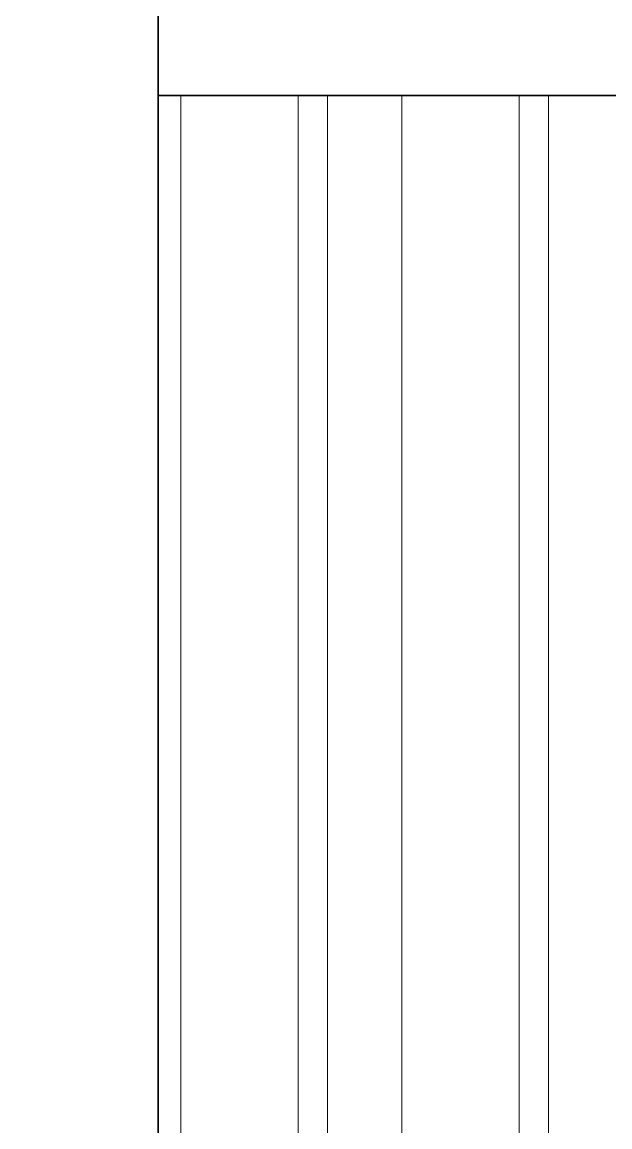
# Model space of a CAD drawing. Header units: millimetres. Extents: x 652554 to 1678317, y -308114 to 170803.
# Drawn here: x 746926 to 747026, y -92581.3 to -92393.5 of the extents above; entities that cross this region are included whole.
import ezdxf

# ---------------------------------------------------------------- set-up
doc = ezdxf.new("R2010")
doc.units = ezdxf.units.MM
for name, color, linetype, lineweight in [('A-GENM', 7, 'Continuous', 9), ('A-GLAZ-CURT', 7, 'Continuous', 9), ('A-GLAZ-CWMG', 7, 'Continuous', 35), ('E-LITE-EQPM', 7, 'Continuous', 35)]:
    doc.layers.add(name, color=color, linetype=linetype, lineweight=lineweight)

# ---------------------------------------------------------------- blocks, each defined once
blk = doc.blocks.new('DPA_CP_Entrance Louver Grill Vertical Z - Louver Grill Vertical Z-18398311-2241-01 ENTRANCE 2 ENLARGED ELEVATION 1')
at = {"layer": 'A-GLAZ-CURT', "color": 7}
for p, q in [((-632567.38, 108525), (-632533.83, 108525)), ((-632567.38, 108525), (-631997.49, 108525)), ((-632533.83, 108525), (-632521.38, 108525)), ((-632521.38, 108525), (-632533.83, 108525)), ((-632533.83, 108525), (-632521.38, 108525))]:
    blk.add_line(p, q, dxfattribs=at)
blk = doc.blocks.new('DPA_CP_Entrance Louver Grill Vertical Z - Louver Grill Vertical Z-18398376-2241-01 ENTRANCE 2 ENLARGED ELEVATION 1')
at = {"layer": 'A-GLAZ-CURT', "color": 7}
for p, q in [((-632540.58, 108525), (-632567.38, 108525)), ((-632567.38, 108525), (-632540.58, 108525))]:
    blk.add_line(p, q, dxfattribs=at)
blk = doc.blocks.new('DPA_CP_Entrance Louver Grill Vertical Z - Louver Grill Vertical Z-V8-2241-01 ENTRANCE 2 ENLARGED ELEVATION 1')
at = {"layer": 'A-GLAZ-CURT', "color": 7}
for p, q in [((-632540.58, 108525), (-632567.38, 108525)), ((-632567.38, 108525), (-632540.58, 108525))]:
    blk.add_line(p, q, dxfattribs=at)
blk = doc.blocks.new('DPA_CP_Entrance Louver Grill Vertical Z - Louver Grill Vertical Z-V9-2241-01 ENTRANCE 2 ENLARGED ELEVATION 1')
at = {"layer": 'A-GLAZ-CURT', "color": 7}
for p, q in [((-632540.53, 108525), (-632567.38, 108525)), ((-632567.38, 108525), (-632540.58, 108525)), ((-632540.53, 108525), (-632521.38, 108525)), ((-632521.38, 108525), (-632540.53, 108525))]:
    blk.add_line(p, q, dxfattribs=at)
blk = doc.blocks.new('DPA_CP_Entrance Louver Grill Vertical Z - Louver Grill Vertical Z-V15-2241-01 ENTRANCE 2 ENLARGED ELEVATION 1')
at = {"layer": 'A-GLAZ-CURT', "color": 7}
for p, q in [((-632540.53, 108525), (-632567.38, 108525)), ((-632567.38, 108525), (-632540.53, 108525)), ((-632540.53, 108525), (-632521.38, 108525)), ((-632521.38, 108525), (-632540.53, 108525)), ((-632540.53, 108525), (-632521.38, 108525)), ((-632521.38, 108525), (-632540.53, 108525))]:
    blk.add_line(p, q, dxfattribs=at)
blk = doc.blocks.new('GM_Louver Grill Vertical Z - Z Profile-12047552-2241-01 ENTRANCE 2 ENLARGED ELEVATION 1')
at = {"layer": 'A-GENM', "color": 7}
for p, q in [((-632187.62, 105750), (-632187.62, 108525)), ((-632165.89, 108525), (-632167.62, 108525)), ((-632167.62, 108525), (-632162.62, 108525)), ((-632167.62, 105750), (-632167.62, 108525)), ((-632162.71, 108525), (-632165.89, 108525)), ((-632122.62, 108525), (-632162.71, 108525)), ((-632162.62, 108525), (-632122.54, 108525)), ((-632162.62, 105750), (-632162.62, 108525)), ((-632107.67, 108525), (-632122.62, 108525)), ((-632122.54, 108525), (-632109.4, 108525))]:
    blk.add_line(p, q, dxfattribs=at)
blk = doc.blocks.new('GM_Louver Grill Vertical Z - Z Profile-V24-2241-01 ENTRANCE 2 ENLARGED ELEVATION 1')
at = {"layer": 'A-GENM', "color": 7}
for p, q in [((-632536.14, 108525), (-632567.38, 108525)), ((-632567.38, 108525), (-632536.05, 108525)), ((-632521.19, 108525), (-632536.14, 108525)), ((-632536.05, 108525), (-632522.92, 108525)), ((-632522.92, 108525), (-632521.19, 108525))]:
    blk.add_line(p, q, dxfattribs=at)
blk = doc.blocks.new('GM_Louver Grill Vertical Z - Z Profile-V25-2241-01 ENTRANCE 2 ENLARGED ELEVATION 1')
at = {"layer": 'A-GENM', "color": 7}
for p, q in [((-632558.78, 108525), (-632567.38, 108525)), ((-632567.38, 108525), (-632560.51, 108525)), ((-632560.51, 108525), (-632558.78, 108525))]:
    blk.add_line(p, q, dxfattribs=at)
blk = doc.blocks.new('Rectangular Mullion - 50x200-15305100-2241-01 ENTRANCE 2 ENLARGED ELEVATION 1')
at = {"layer": 'A-GLAZ-CWMG', "color": 7}
for p, q in [((-632690.53, 108575), (-632668.98, 108575)), ((-632690.53, 108525), (-632690.53, 108575)), ((-632567.38, 108575), (-632540.58, 108575)), ((-632668.98, 108525), (-632690.53, 108525)), ((-632540.58, 108525), (-632567.38, 108525))]:
    blk.add_line(p, q, dxfattribs=at)
blk = doc.blocks.new('Rectangular Mullion - 50x200-15305094-2241-01 ENTRANCE 2 ENLARGED ELEVATION 1')
at = {"layer": 'A-GLAZ-CWMG', "color": 7}
blk.add_line((-632567.38, 108525), (-632062.44, 108525), dxfattribs=at)
blk = doc.blocks.new('ACM_L14 - LED Street Light Luminaire with Wide Light - PRA4-CB-8-V153-2241-01 ENTRANCE 2 ENLARGED ELEVATION 1')
at = {"layer": 'E-LITE-EQPM', "color": 7}
blk.add_line((-632567.38, 101320), (-632567.38, 113220), dxfattribs=at)

msp = doc.modelspace()

# ---------------------------------------------------------------- block references
at = {"layer": 'A-GENM', "color": 7}
for name, p in [('GM_Louver Grill Vertical Z - Z Profile-V24-2241-01 ENTRANCE 2 ENLARGED ELEVATION 1', (1379516.5465, -200931.019)), ('GM_Louver Grill Vertical Z - Z Profile-V25-2241-01 ENTRANCE 2 ENLARGED ELEVATION 1', (1379516.5465, -200931.019)), ('GM_Louver Grill Vertical Z - Z Profile-12047552-2241-01 ENTRANCE 2 ENLARGED ELEVATION 1', (1379140.624, -200931.019)), ('GM_Louver Grill Vertical Z - Z Profile-12047552-2241-01 ENTRANCE 2 ENLARGED ELEVATION 1', (1379178.2163, -200931.019))]:
    msp.add_blockref(name, p, dxfattribs=at)
at = {"layer": 'A-GLAZ-CURT', "color": 7}
for name in ['DPA_CP_Entrance Louver Grill Vertical Z - Louver Grill Vertical Z-18398376-2241-01 ENTRANCE 2 ENLARGED ELEVATION 1', 'DPA_CP_Entrance Louver Grill Vertical Z - Louver Grill Vertical Z-18398376-2241-01 ENTRANCE 2 ENLARGED ELEVATION 1', 'DPA_CP_Entrance Louver Grill Vertical Z - Louver Grill Vertical Z-18398376-2241-01 ENTRANCE 2 ENLARGED ELEVATION 1', 'DPA_CP_Entrance Louver Grill Vertical Z - Louver Grill Vertical Z-18398376-2241-01 ENTRANCE 2 ENLARGED ELEVATION 1', 'DPA_CP_Entrance Louver Grill Vertical Z - Louver Grill Vertical Z-18398376-2241-01 ENTRANCE 2 ENLARGED ELEVATION 1', 'DPA_CP_Entrance Louver Grill Vertical Z - Louver Grill Vertical Z-18398376-2241-01 ENTRANCE 2 ENLARGED ELEVATION 1', 'DPA_CP_Entrance Louver Grill Vertical Z - Louver Grill Vertical Z-18398376-2241-01 ENTRANCE 2 ENLARGED ELEVATION 1', 'DPA_CP_Entrance Louver Grill Vertical Z - Louver Grill Vertical Z-18398376-2241-01 ENTRANCE 2 ENLARGED ELEVATION 1', 'DPA_CP_Entrance Louver Grill Vertical Z - Louver Grill Vertical Z-18398376-2241-01 ENTRANCE 2 ENLARGED ELEVATION 1', 'DPA_CP_Entrance Louver Grill Vertical Z - Louver Grill Vertical Z-V8-2241-01 ENTRANCE 2 ENLARGED ELEVATION 1', 'DPA_CP_Entrance Louver Grill Vertical Z - Louver Grill Vertical Z-V9-2241-01 ENTRANCE 2 ENLARGED ELEVATION 1', 'DPA_CP_Entrance Louver Grill Vertical Z - Louver Grill Vertical Z-V15-2241-01 ENTRANCE 2 ENLARGED ELEVATION 1', 'DPA_CP_Entrance Louver Grill Vertical Z - Louver Grill Vertical Z-18398311-2241-01 ENTRANCE 2 ENLARGED ELEVATION 1']:
    msp.add_blockref(name, (1379516.5465, -200931.019), dxfattribs=at)
at = {"layer": 'A-GLAZ-CWMG', "color": 7}
for name in ['Rectangular Mullion - 50x200-15305100-2241-01 ENTRANCE 2 ENLARGED ELEVATION 1', 'Rectangular Mullion - 50x200-15305094-2241-01 ENTRANCE 2 ENLARGED ELEVATION 1']:
    msp.add_blockref(name, (1379516.5465, -200931.019), dxfattribs=at)
at = {"layer": 'E-LITE-EQPM', "color": 7}
msp.add_blockref('ACM_L14 - LED Street Light Luminaire with Wide Light - PRA4-CB-8-V153-2241-01 ENTRANCE 2 ENLARGED ELEVATION 1', (1379516.5465, -200931.019), dxfattribs=at)

doc.saveas('drawing.dxf')
